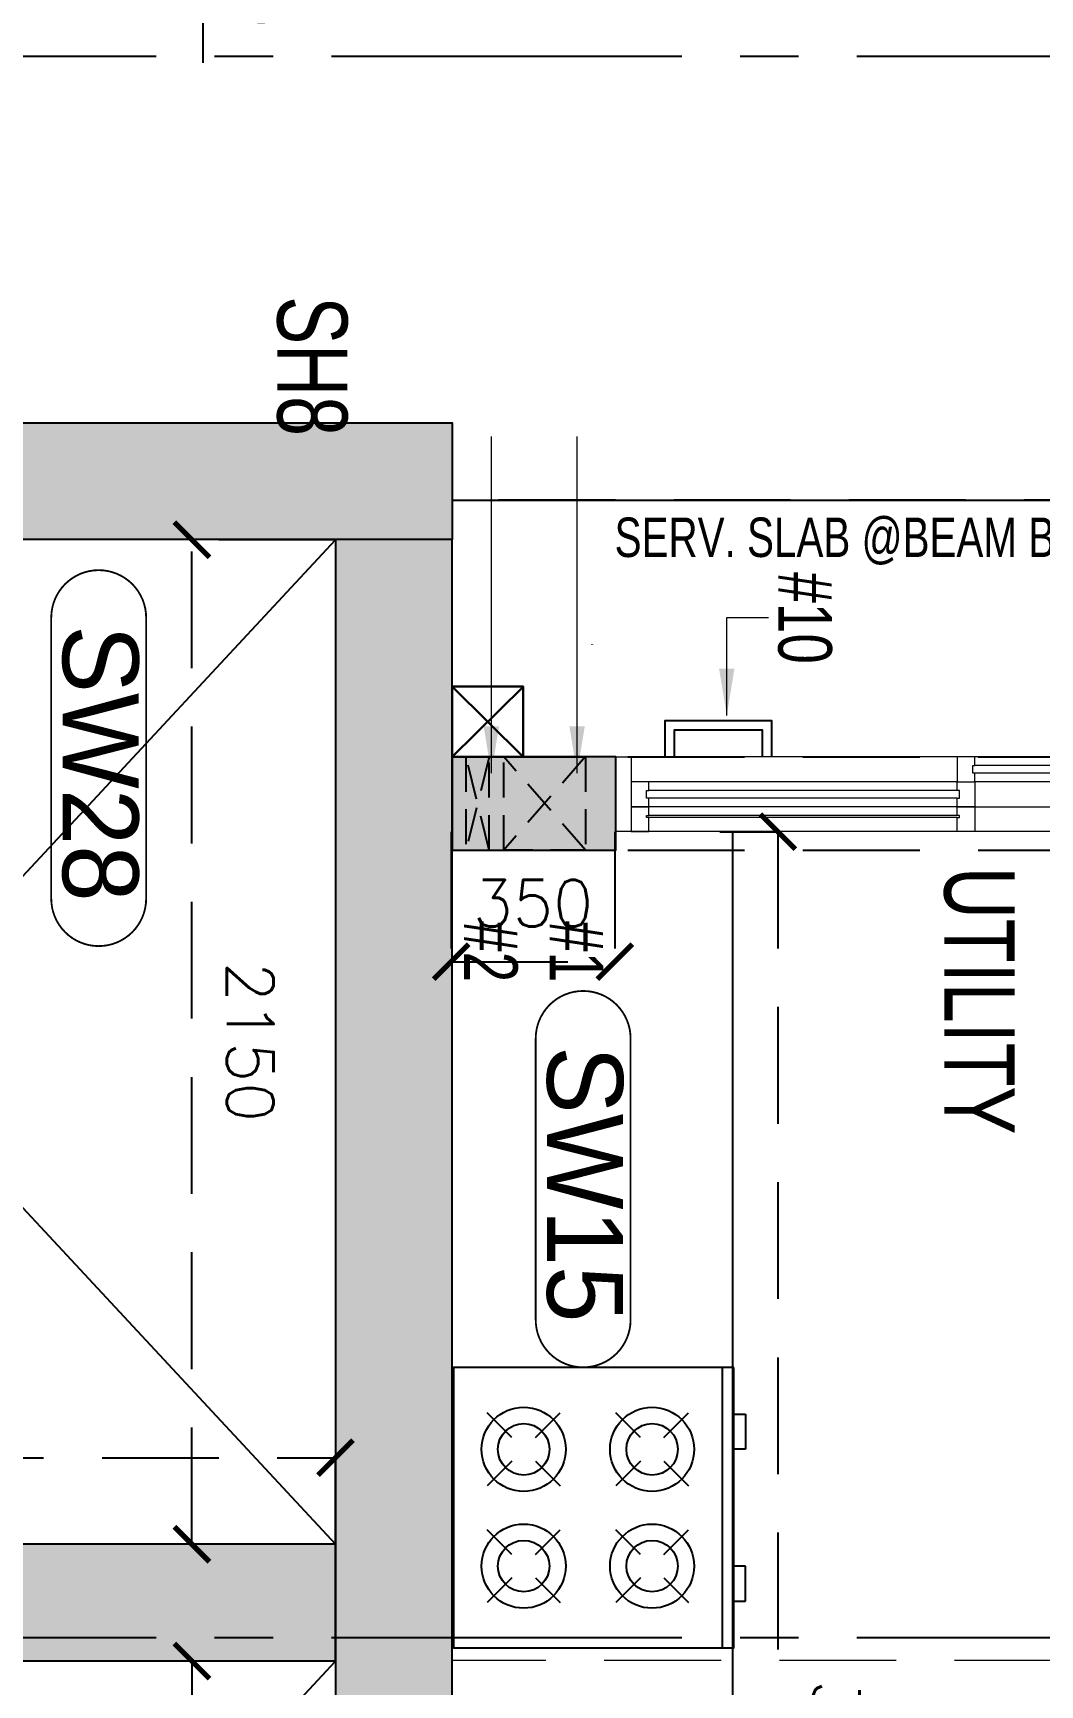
# Model space of a CAD drawing. Header units: millimetres. Extents: x -414464 to 1686, y -90036 to 108605.
# Drawn here: x -104639 to -102483, y -62516 to -58981 of the extents above; entities that cross this region are included whole.
import ezdxf

# ---------------------------------------------------------------- set-up
doc = ezdxf.new("R2010")
doc.units = ezdxf.units.MM
doc.header["$LTSCALE"] = 1000
doc.header["$MEASUREMENT"] = 0
for name, pattern in [('$1$AUDIT_D_120904163729-0', [0]), ('$36$HIDDEN', [0.375, 0.25, -0.125]), ('2BHK-A - BACK$1$HIDDEN', [0.375, 0.25, -0.125]), ('AUDIT_D_120904163729-0', [0]), ('T8 - TYPICAL FLOOR CORE$1$HIDDEN', [0.375, 0.25, -0.125]), ('T8(T9 IS SIMILAR) - DIMENSION & TEXTING$1$AUDIT_D_120904163729-0', [0]), ('T8(T9 IS SIMILAR) - DIMENSION & TEXTING$1$HIDDEN', [0.375, 0.25, -0.125]), ('T8(T9 IS SIMILAR) - DIMENSION & TEXTING$1$T8 - TYPICAL FLOOR CORE$0$( Hidden )', [0.375, 0.25, -0.125]), ('T8(T9 IS SIMILAR)$1$$0$HIDDEN', [0.375, 0.25, -0.125]), ('T8(T9 IS SIMILAR)$1$HIDDEN', [0.375, 0.25, -0.125]), ('T8_REFUGE COLUMNS$1$CENTER2', [1.125, 0.75, -0.125, 0.125, -0.125])]:
    doc.linetypes.add(name, pattern=pattern)
doc.layers.get('0').update_dxf_attribs({"linetype": 'AUDIT_D_120904163729-0'})
for name, color, linetype in [('$0$A-HATCH -160', 251, '$1$AUDIT_D_120904163729-0'), ('$21$A-DIMENSIONS', 2, '$36$HIDDEN'), ('2BHK-A - BACK$1$a-KIT FIX', 251, 'Continuous'), ('a-rcc', 3, 'Continuous'), ('T8 - TYPICAL FLOOR CORE$1$A-DIMENSIONS', 2, 'T8 - TYPICAL FLOOR CORE$1$HIDDEN'), ('T8 - TYPICAL FLOOR CORE$1$A-SLAB SUNK-AC LEDGES', 251, 'T8 - TYPICAL FLOOR CORE$1$HIDDEN'), ('T8 - TYPICAL FLOOR CORE$1$CUT-OUT', 49, 'Continuous'), ('T8(T9 IS SIMILAR) - DIMENSION & TEXTING$1$A-DIMENSIONS', 2, 'T8(T9 IS SIMILAR) - DIMENSION & TEXTING$1$HIDDEN'), ('T8(T9 IS SIMILAR) - DIMENSION & TEXTING$1$A-PLUMBING', 7, 'T8(T9 IS SIMILAR) - DIMENSION & TEXTING$1$AUDIT_D_120904163729-0'), ('T8(T9 IS SIMILAR) - DIMENSION & TEXTING$1$U-TI-TEXT', 7, 'Continuous'), ('T8(T9 IS SIMILAR)$1$$6$a-beam 2', 50, 'Continuous'), ('T8(T9 IS SIMILAR)$1$S-BEAM', 20, 'T8(T9 IS SIMILAR)$1$$0$HIDDEN'), ('T8_REFUGE COLUMNS$1$A-CENTERLINE', 193, 'T8_REFUGE COLUMNS$1$CENTER2'), ('T8_REFUGE COLUMNS$1$A-RCC COLS', 3, 'Continuous'), ('T8_REFUGE COLUMNS$1$A-SHEAR WALL THICKENING', 3, 'Continuous'), ('T8_TYPICAL COLUMNS$1$A-RCC COLS', 3, 'Continuous'), ('T8_TYPICAL COLUMNS$1$A-SHEAR WALL THICKENING', 3, 'Continuous')]:
    doc.layers.add(name, color=color, linetype=linetype)
for name, color, linetype, lineweight in [('2BHK-A - BACK$1$a-Text', 4, 'Continuous', 0), ('2BHK-A - BACK$1$A-WALL- 160', 6, 'Continuous', 30), ('2BHK-A - BACK$1$Window', 4, 'Continuous', 20), ('T8(T9 IS SIMILAR) - DIMENSION & TEXTING$1$a-Text', 4, 'Continuous', 0), ('T8(T9 IS SIMILAR) - DIMENSION & TEXTING$1$R0-18-10-2014-T1-1st Podium Floor Plan$0$Text', 2, 'Continuous', 0), ('T8(T9 IS SIMILAR) - DIMENSION & TEXTING$1$T8 - TYPICAL FLOOR CORE$0$$1$a-Text', 4, 'Continuous', 0), ('T8(T9 IS SIMILAR) - DIMENSION & TEXTING$1$T8 - TYPICAL FLOOR CORE$0$a-Text', 4, 'Continuous', 0), ('T8(T9 IS SIMILAR)$1$D&W', 8, 'Continuous', 25), ('T8(T9 IS SIMILAR)$1$SCPL BEAM', 191, 'T8(T9 IS SIMILAR)$1$$0$HIDDEN', 13), ('T8_REFUGE COLUMNS$1$A-COLUMN NO size reduce', 81, 'Continuous', 25)]:
    doc.layers.add(name, color=color, linetype=linetype, lineweight=lineweight)
doc.layers.add('T8_REFUGE COLUMNS$1$COL-HATCH', color=7, linetype='Continuous', lineweight=25, true_color=0xa3a3a3)
doc.styles.add('2BHK-A - BACK$1$ARIAL ARROW', font='swisscl.ttf')
doc.styles.add('T8 - TYPICAL FLOOR CORE$1$Romans 1', font='romans.shx', dxfattribs={"height": 100})
doc.styles.add('T8(T9 IS SIMILAR) - DIMENSION & TEXTING$1$ARIAL ARROW', font='swisscl.ttf')
doc.styles.add('T8(T9 IS SIMILAR) - DIMENSION & TEXTING$1$Romans 1', font='romans.shx', dxfattribs={"height": 100})
doc.styles.add('T8(T9 IS SIMILAR) - DIMENSION & TEXTING$1$T8 - TYPICAL FLOOR CORE$0$$1$ARIAL ARROW', font='swisscl.ttf')
doc.styles.add('T8(T9 IS SIMILAR) - DIMENSION & TEXTING$1$T8 - TYPICAL FLOOR CORE$0$ARIAL ARROW', font='swisscl.ttf')
doc.styles.add('T8(T9 IS SIMILAR) - DIMENSION & TEXTING$1$Tahoma', font='tahoma.ttf')
doc.styles.add('T8_REFUGE COLUMNS$1$STANDARD', font='GOTHIC.TTF')
doc.dimstyles.new('T8 - TYPICAL FLOOR CORE$1$ALPINE S', dxfattribs={"dimscale": 0, "dimtxt": 100, "dimasz": 75, "dimexe": 0, "dimexo": 0, "dimgap": 75, "dimtad": 1, "dimdec": 0, "dimzin": 0, "dimdsep": 46, "dimtxsty": 'T8 - TYPICAL FLOOR CORE$1$Romans 1', "dimblk": 'T8 - TYPICAL FLOOR CORE$1$_ArchTick', "dimcen": 0.09, "dimclrd": 256, "dimclre": 256, "dimclrt": 7, "dimadec": 0, "dimazin": 0, "dimtfac": 1, "dimtdec": 0, "dimtofl": 0, "dimtmove": 1, "dimatfit": 0, "dimldrblk": 'T8 - TYPICAL FLOOR CORE$1$_Open90', "dimfxl": 1, "dimtolj": 1, "dimtzin": 0, "dimarcsym": 0})
doc.dimstyles.new('T8(T9 IS SIMILAR) - DIMENSION & TEXTING$1$ALPINE S', dxfattribs={"dimscale": 0, "dimtxt": 100, "dimasz": 75, "dimexe": 0, "dimexo": 0, "dimgap": 75, "dimtad": 1, "dimdec": 0, "dimzin": 0, "dimdsep": 46, "dimtxsty": 'T8(T9 IS SIMILAR) - DIMENSION & TEXTING$1$Romans 1', "dimblk": 'T8(T9 IS SIMILAR) - DIMENSION & TEXTING$1$_ArchTick', "dimcen": 0.09, "dimclrd": 256, "dimclre": 256, "dimclrt": 7, "dimadec": 0, "dimazin": 0, "dimtfac": 1, "dimtdec": 0, "dimtofl": 0, "dimtmove": 1, "dimatfit": 0, "dimldrblk": 'T8(T9 IS SIMILAR) - DIMENSION & TEXTING$1$_Open90', "dimfxl": 1, "dimtolj": 1, "dimtzin": 0, "dimarcsym": 0})
doc.dimstyles.new('T8(T9 IS SIMILAR) - DIMENSION & TEXTING$1$SAMATA STD', dxfattribs={"dimtxt": 100, "dimasz": 50, "dimexe": 50, "dimexo": 50, "dimgap": 10, "dimtad": 0, "dimdec": 0, "dimrnd": 5, "dimzin": 0, "dimdsep": 46, "dimtxsty": 'T8(T9 IS SIMILAR) - DIMENSION & TEXTING$1$Tahoma', "dimblk": 'T8(T9 IS SIMILAR) - DIMENSION & TEXTING$1$_Origin2', "dimcen": -50, "dimdle": 50, "dimclrd": 7, "dimclre": 7, "dimclrt": 7, "dimadec": 0, "dimazin": 0, "dimtfac": 1, "dimtdec": 0, "dimtmove": 1, "dimatfit": 3, "dimfxl": 150, "dimtfill": 1, "dimtolj": 1, "dimtzin": 0, "dimlwd": -1, "dimlwe": -1, "dimarcsym": 0})

# ---------------------------------------------------------------- blocks, each defined once
blk = doc.blocks.new('T8_REFUGE COLUMNS$1$A$C277F3394')
at = {"layer": 'T8_REFUGE COLUMNS$1$A-SHEAR WALL THICKENING', "linetype": 'ByBlock', "true_color": 0xa3a3a3}
h = blk.add_hatch(color=253, dxfattribs=at)
h.dxf.hatch_style = 1
h.paths.add_polyline_path([(-4335.5, 8675.2), (-4135.5, 8675.2), (-4135.5, 9025.2), (-4335.5, 9025.2)])
at = {"layer": 'T8_REFUGE COLUMNS$1$A-SHEAR WALL THICKENING', "linetype": 'ByBlock'}
blk.add_lwpolyline([(-4335.5, 8675.2), (-4135.5, 8675.2), (-4135.5, 9025.2), (-4335.5, 9025.2)], close=True, dxfattribs=at)
blk = doc.blocks.new('T8_REFUGE COLUMNS$1$A$C46A13422')
at = {"layer": 'T8_REFUGE COLUMNS$1$A-SHEAR WALL THICKENING', "linetype": 'ByBlock'}
blk.add_blockref('T8_REFUGE COLUMNS$1$A$C277F3394', (-5609.8, -7500), dxfattribs=at)
blk = doc.blocks.new('T8_REFUGE COLUMNS')
at = {"layer": 'T8_REFUGE COLUMNS$1$COL-HATCH', "linetype": 'ByBlock'}
h = blk.add_hatch(color=256, dxfattribs=at)
h.dxf.hatch_style = 1
h.paths.add_polyline_path([(1200042.1, -5713849.9), (1200042.1, -5710549.9), (1205092.1, -5710549.9), (1205092.1, -5712999.9), (1204842.1, -5712999.9), (1204842, -5710799.9), (1200292.1, -5710799.9), (1200292.1, -5713849.9)])
h = blk.add_hatch(color=256, dxfattribs=at)
h.dxf.hatch_style = 1
h.paths.add_polyline_path([(1202442.1, -5712799.9), (1202692.1, -5712799.9), (1202692.1, -5710799.9), (1202442.1, -5710799.9)], flags=17)
at = {"layer": 'T8_REFUGE COLUMNS$1$A-CENTERLINE'}
for p, q in [((1199257.1, -5728808.5), (1199257.1, -5698299.6)), ((1202642.1, -5728808.5), (1202642.1, -5698573.6))]:
    blk.add_line(p, q, dxfattribs=at)
at = {"layer": 'T8_REFUGE COLUMNS$1$A-COLUMN NO size reduce', "linetype": 'ByBlock', "const_width": 3.9}
for points in [[(1201359.7, -5710371, -1), (1201359.7, -5710167.9), (1201962.1, -5710167.9, -1), (1201962.1, -5710371)], [(1200459.1, -5711408.3, -1), (1200459.1, -5711205.1), (1201060.5, -5711205.1, -1), (1201060.5, -5711408.3)]]:
    blk.add_lwpolyline(points, format="xyb", close=True, dxfattribs=at)
at = {"layer": 'T8_REFUGE COLUMNS$1$A-RCC COLS', "linetype": 'ByBlock'}
for points in [[(1200292.1, -5713849.9), (1200042.1, -5713849.9), (1200042.1, -5710549.9), (1200292.1, -5710549.9)], [(1200292.2, -5710799.9), (1204842.1, -5710799.9), (1204842.1, -5710549.9), (1200292.2, -5710549.9)], [(1202442.1, -5712799.9), (1202692.1, -5712799.9), (1202692.1, -5710799.9), (1202442.1, -5710799.9)]]:
    blk.add_lwpolyline(points, close=True, dxfattribs=at)
blk.add_blockref('T8_REFUGE COLUMNS$1$A$C46A13422', (1210702.1, -5711724.9), dxfattribs=at)
at = {"layer": 'T8_REFUGE COLUMNS$1$A-COLUMN NO size reduce', "linetype": 'ByBlock', "char_height": 162.5, "attachment_point": 1, "style": 'T8_REFUGE COLUMNS$1$STANDARD'}
for s, insert in [('SW15', (1201375.9, -5710184.1)), ('SW28', (1200475.3, -5711221.3))]:
    blk.add_mtext_dynamic_manual_height_columns(s, width=444.685, gutter_width=500, heights=[0], dxfattribs=dict(at, insert=insert))
blk = doc.blocks.new('T8_TYPICAL COLUMNS$1$A$C277F3394')
at = {"layer": 'T8_TYPICAL COLUMNS$1$A-SHEAR WALL THICKENING', "linetype": 'ByBlock'}
h = blk.add_hatch(color=31, dxfattribs=at)
h.dxf.hatch_style = 1
h.paths.add_polyline_path([(-4335.5, 8675.2), (-4135.5, 8675.2), (-4135.5, 9025.2), (-4335.5, 9025.2)])
blk.add_lwpolyline([(-4335.5, 8675.2), (-4135.5, 8675.2), (-4135.5, 9025.2), (-4335.5, 9025.2)], close=True, dxfattribs=at)
blk = doc.blocks.new('T8_TYPICAL COLUMNS$1$A$C46A13422')
at = {"layer": 'T8_TYPICAL COLUMNS$1$A-SHEAR WALL THICKENING', "linetype": 'ByBlock'}
blk.add_blockref('T8_TYPICAL COLUMNS$1$A$C277F3394', (-5609.8, -7500), dxfattribs=at)
blk = doc.blocks.new('T8_TYPICAL COLUMNS')
at = {"layer": 'T8_TYPICAL COLUMNS$1$A-RCC COLS', "linetype": 'ByBlock'}
for name, p in [('T8_REFUGE COLUMNS', (0, 0)), ('T8_TYPICAL COLUMNS$1$A$C46A13422', (1210702.1, -5711724.9))]:
    blk.add_blockref(name, p, dxfattribs=at)
blk = doc.blocks.new('2BHK-A - BACK$1$1500')
at = {"layer": '2BHK-A - BACK$1$Window', "color": 1, "lineweight": 13}
for p, q in [((1149540.7, -5694418.8), (1148842.5, -5694418.8)), ((1150239, -5694418.8), (1149578.2, -5694418.8)), ((1148842.5, -5694472.2), (1148842.5, -5694472.2)), ((1149540.7, -5694472.2), (1148880, -5694472.2)), ((1150239, -5694472.2), (1149578.2, -5694472.2)), ((1148842.5, -5694525.5), (1148880, -5694525.5)), ((1149540.7, -5694525.5), (1148880, -5694525.5)), ((1149578.2, -5694525.5), (1150276.5, -5694525.5)), ((1150276.5, -5694578.8), (1148842.5, -5694578.8)), ((1149540.7, -5694578.8), (1148880, -5694578.8))]:
    blk.add_line(p, q, dxfattribs=at)
at = {"layer": '2BHK-A - BACK$1$Window', "color": 5, "lineweight": 13}
for p, q in [((1150239, -5694437.4), (1149578.2, -5694437.4)), ((1150239, -5694453.6), (1149578.2, -5694453.6)), ((1149540.7, -5694490.7), (1148880, -5694490.7)), ((1149540.7, -5694506.9), (1148880, -5694506.9)), ((1149540.7, -5694544.1), (1148880, -5694544.1)), ((1149540.7, -5694548.6), (1148880, -5694548.6))]:
    blk.add_line(p, q, dxfattribs=at)
at = {"layer": '2BHK-A - BACK$1$Window', "color": 4, "lineweight": 13}
for points in [[(1148842.5, -5694578.8), (1148809.5, -5694578.8), (1148809.5, -5694418.8), (1148842.5, -5694418.8)], [(1149578.2, -5694437.4), (1149578.2, -5694418.8), (1149540.7, -5694418.8), (1149540.7, -5694472.2), (1149578.2, -5694472.2), (1149578.2, -5694453.6), (1149573.7, -5694453.6), (1149573.7, -5694437.4)], [(1150239, -5694437.4), (1150239, -5694418.8), (1150276.5, -5694418.8), (1150276.5, -5694472.2), (1150239, -5694472.2), (1150239, -5694453.6), (1150243.5, -5694453.6), (1150243.5, -5694437.4)], [(1150309.5, -5694418.8), (1150276.5, -5694418.8), (1150276.5, -5694578.8), (1150309.5, -5694578.8)], [(1148880, -5694490.7), (1148880, -5694472.2), (1148842.5, -5694472.2), (1148842.5, -5694525.5), (1148880, -5694525.5), (1148880, -5694506.9), (1148875.5, -5694506.9), (1148875.5, -5694490.7)], [(1149540.7, -5694490.7), (1149540.7, -5694472.2), (1149578.2, -5694472.2), (1149578.2, -5694525.5), (1149540.7, -5694525.5), (1149540.7, -5694506.9), (1149545.2, -5694506.9), (1149545.2, -5694490.7)], [(1148880, -5694544.1), (1148880, -5694525.5), (1148842.5, -5694525.5), (1148842.5, -5694578.8), (1148880, -5694578.8), (1148880, -5694548.6), (1148875.5, -5694548.6), (1148875.5, -5694544.1)], [(1149540.7, -5694544.1), (1149540.7, -5694525.5), (1149578.2, -5694525.5), (1149578.2, -5694578.8), (1149540.7, -5694578.8), (1149540.7, -5694548.6), (1149545.2, -5694548.6), (1149545.2, -5694544.1)]]:
    blk.add_lwpolyline(points, close=True, dxfattribs=at)
blk = doc.blocks.new('2BHK-A - BACK$1$RANGE-flat-1')
at = {"color": 0, "linetype": 'ByBlock'}
for p, q in [((-575, -600), (-575, 0)), ((-600, -100), (-625, -100)), ((-625, -100), (-625, -175)), ((-450, -150), (-502.8, -97.2)), ((-400, -150), (-347.2, -97.2)), ((-175, -150), (-227.8, -97.2)), ((-125, -150), (-72.2, -97.2)), ((-625, -175), (-600, -175)), ((-450, -200), (-502.8, -252.8)), ((-400, -200), (-347.2, -252.8)), ((-175, -200), (-227.8, -252.8)), ((-125, -200), (-72.2, -252.8)), ((-450, -400), (-502.8, -347.2)), ((-400, -400), (-347.2, -347.2)), ((-175, -400), (-227.8, -347.2)), ((-125, -400), (-72.2, -347.2)), ((-625, -425), (-600, -425)), ((-625, -500), (-625, -425)), ((-450, -450), (-502.8, -502.8)), ((-400, -450), (-347.2, -502.8)), ((-175, -450), (-227.8, -502.8)), ((-125, -450), (-72.2, -502.8)), ((-600, -500), (-625, -500))]:
    blk.add_line(p, q, dxfattribs=at)
blk.add_lwpolyline([(-600, -600), (0, -600), (0, 0), (-600, 0)], close=True, dxfattribs=at)
for centre, radius in [((-425, -175), 90), ((-150, -175), 90), ((-425, -175), 55), ((-150, -175), 55), ((-425, -425), 90), ((-150, -425), 90), ((-425, -425), 55), ((-150, -425), 55)]:
    blk.add_circle(centre, radius, dxfattribs=at)
blk = doc.blocks.new('2BHK-A - BACK')
at = {"linetype": '2BHK-A - BACK$1$HIDDEN', "ltscale": 0.3}
for p, q in [((1200756.6, -5710264.4), (1200956.7, -5710439.4, 0.6)), ((1200956.7, -5710264.4, 0.6), (1200756.7, -5710439.4)), ((1200756.7, -5710470.4), (1200956.7, -5710520.4)), ((1200956.7, -5710470.4), (1200756.7, -5710520.4))]:
    blk.add_line(p, q, dxfattribs=at)
at = {"linetype": 'ByBlock'}
for points in [[(1200756.7, -5710094.1), (1200679, -5710094.1), (1200679, -5709865.9), (1200756.7, -5709865.9)], [(1200756.7, -5710074.1), (1200699, -5710074.1), (1200699, -5709885.9), (1200756.7, -5709885.9)]]:
    blk.add_lwpolyline(points, dxfattribs=at)
at = {"linetype": '2BHK-A - BACK$1$HIDDEN', "ltscale": 0.3}
for points in [[(1200956.7, -5710439.4), (1200756.7, -5710439.4), (1200756.7, -5710264.4), (1200956.7, -5710264.4)], [(1200756.7, -5710520.4), (1200956.7, -5710520.4), (1200956.7, -5710470.4), (1200756.7, -5710470.4)]]:
    blk.add_lwpolyline(points, close=True, dxfattribs=at)
at = {"layer": '2BHK-A - BACK$1$a-KIT FIX', "color": 1}
blk.add_line((1200917.1, -5709949.5), (1203922.1, -5709949.5), dxfattribs=at)
at = {"layer": '2BHK-A - BACK$1$A-WALL- 160', "color": 5, "linetype": '2BHK-A - BACK$1$HIDDEN', "ltscale": 0.3}
blk.add_line((1200757.1, -5710024.2), (1200757.2, -5710024.2), dxfattribs=at)
at = {"layer": '2BHK-A - BACK$1$A-WALL- 160', "color": 5, "ltscale": 0.3}
for p, q in [((1200516.2, -5710250.2), (1200516.3, -5710250.2)), ((1200607.2, -5710549.4), (1200756.7, -5710397.7, 0.6)), ((1200756.7, -5710549.6, 0), (1200607.2, -5710397.7, 0.6))]:
    blk.add_line(p, q, dxfattribs=at)
blk.add_lwpolyline([(1200756.7, -5710397.7), (1200756.7, -5710549.6), (1200606.7, -5710549.6), (1200606.7, -5710397.7)], close=True, dxfattribs=at)
at = {"layer": '2BHK-A - BACK$1$a-KIT FIX', "extrusion": (0, 0, -1), "xscale": -1, "zscale": -1, "rotation": 90}
blk.add_blockref('2BHK-A - BACK$1$RANGE-flat-1', (-1202664.2, -5710546.8), dxfattribs=at)
at = {"layer": '2BHK-A - BACK$1$A-WALL- 160', "linetype": 'ByBlock', "rotation": 90}
blk.add_blockref('2BHK-A - BACK$1$1500', (-4493661.7, -6859009), dxfattribs=at)
at = {"layer": '2BHK-A - BACK$1$a-Text', "style": '2BHK-A - BACK$1$ARIAL ARROW'}
blk.add_text('UTILITY', height=150, dxfattribs=at).set_placement((1200992.7, -5709495.2))
blk = doc.blocks.new('T8 - TYPICAL FLOOR CORE$1$_ArchTick')
at = {"color": 0, "linetype": 'ByBlock', "const_width": 0.15}
blk.add_lwpolyline([(-0.5, -0.5), (0.5, 0.5)], dxfattribs=at)
blk = doc.blocks.new('*D4659')
at = {"layer": 'T8 - TYPICAL FLOOR CORE$1$A-DIMENSIONS', "linetype": 'T8 - TYPICAL FLOOR CORE$1$HIDDEN', "lineweight": -2, "transparency": 16777216}
for p, q in [((1202442.4, -5710799.7), (1202257.1, -5710799.7)), ((1202442.4, -5712799.6), (1202257.1, -5712799.6))]:
    blk.add_line(p, q, dxfattribs=at)
at = {"layer": 'T8 - TYPICAL FLOOR CORE$1$A-DIMENSIONS', "lineweight": -2, "transparency": 16777216}
blk.add_line((1202257.1, -5712799.6), (1202257.1, -5710799.7), dxfattribs=at)
at = {"layer": 'T8 - TYPICAL FLOOR CORE$1$A-DIMENSIONS', "linetype": 'ByBlock', "lineweight": -2, "transparency": 16777216, "xscale": 75, "yscale": 75, "zscale": 75}
for p, rotation in [((1202257.1, -5710799.7), 90), ((1202257.1, -5712799.6), 270)]:
    blk.add_blockref('T8 - TYPICAL FLOOR CORE$1$_ArchTick', p, dxfattribs=dict(at, rotation=rotation))
at = {"layer": 'T8 - TYPICAL FLOOR CORE$1$A-DIMENSIONS', "color": 7, "linetype": 'ByBlock', "transparency": 16777216, "insert": (1202132.1, -5711799.6), "char_height": 100, "attachment_point": 5, "rotation": 90, "style": 'T8 - TYPICAL FLOOR CORE$1$Romans 1'}
blk.add_mtext('\\A1;2000', dxfattribs=at)
blk = doc.blocks.new('T8 - TYPICAL FLOOR CORE$1$_Open90')
at = {"color": 0, "linetype": 'ByBlock', "lineweight": -2}
for p, q in [((-0.5, 0.5), (0, 0)), ((0, 0), (-1, 0)), ((0, 0), (-0.5, -0.5))]:
    blk.add_line(p, q, dxfattribs=at)
blk = doc.blocks.new('*D4660')
at = {"layer": 'T8 - TYPICAL FLOOR CORE$1$A-DIMENSIONS', "linetype": 'T8 - TYPICAL FLOOR CORE$1$HIDDEN', "lineweight": -2, "transparency": 16777216}
for p, q in [((1200292.4, -5710799.7), (1200292.4, -5711107.1)), ((1202442.4, -5710799.7), (1202442.4, -5711107.1))]:
    blk.add_line(p, q, dxfattribs=at)
at = {"layer": 'T8 - TYPICAL FLOOR CORE$1$A-DIMENSIONS', "lineweight": -2, "transparency": 16777216}
blk.add_line((1202442.4, -5711107.1), (1200292.4, -5711107.1), dxfattribs=at)
at = {"layer": 'T8 - TYPICAL FLOOR CORE$1$A-DIMENSIONS', "linetype": 'ByBlock', "lineweight": -2, "transparency": 16777216, "xscale": 75, "yscale": 75, "zscale": 75, "rotation": 180}
blk.add_blockref('T8 - TYPICAL FLOOR CORE$1$_ArchTick', (1200292.4, -5711107.1), dxfattribs=at)
at = {"layer": 'T8 - TYPICAL FLOOR CORE$1$A-DIMENSIONS', "linetype": 'ByBlock', "lineweight": -2, "transparency": 16777216, "xscale": 75, "yscale": 75, "zscale": 75}
blk.add_blockref('T8 - TYPICAL FLOOR CORE$1$_ArchTick', (1202442.4, -5711107.1), dxfattribs=at)
at = {"layer": 'T8 - TYPICAL FLOOR CORE$1$A-DIMENSIONS', "color": 7, "linetype": 'ByBlock', "transparency": 16777216, "insert": (1201367.4, -5710982.1), "char_height": 100, "attachment_point": 5, "style": 'T8 - TYPICAL FLOOR CORE$1$Romans 1'}
blk.add_mtext('\\A1;2150', dxfattribs=at)
blk = doc.blocks.new('*D4661')
at = {"layer": 'T8 - TYPICAL FLOOR CORE$1$A-DIMENSIONS', "linetype": 'T8 - TYPICAL FLOOR CORE$1$HIDDEN', "lineweight": -2, "transparency": 16777216}
for p, q in [((1202692.4, -5710799.7), (1202692.4, -5711107.1)), ((1204842.3, -5710799.5), (1204842.3, -5711107.1))]:
    blk.add_line(p, q, dxfattribs=at)
at = {"layer": 'T8 - TYPICAL FLOOR CORE$1$A-DIMENSIONS', "lineweight": -2, "transparency": 16777216}
blk.add_line((1202692.4, -5711107.1), (1204842.3, -5711107.1), dxfattribs=at)
at = {"layer": 'T8 - TYPICAL FLOOR CORE$1$A-DIMENSIONS', "linetype": 'ByBlock', "lineweight": -2, "transparency": 16777216, "xscale": 75, "yscale": 75, "zscale": 75, "rotation": 180}
blk.add_blockref('T8 - TYPICAL FLOOR CORE$1$_ArchTick', (1202692.4, -5711107.1), dxfattribs=at)
at = {"layer": 'T8 - TYPICAL FLOOR CORE$1$A-DIMENSIONS', "linetype": 'ByBlock', "lineweight": -2, "transparency": 16777216, "xscale": 75, "yscale": 75, "zscale": 75}
blk.add_blockref('T8 - TYPICAL FLOOR CORE$1$_ArchTick', (1204842.3, -5711107.1), dxfattribs=at)
at = {"layer": 'T8 - TYPICAL FLOOR CORE$1$A-DIMENSIONS', "color": 7, "linetype": 'ByBlock', "transparency": 16777216, "insert": (1203767.4, -5710982.1), "char_height": 100, "attachment_point": 5, "style": 'T8 - TYPICAL FLOOR CORE$1$Romans 1'}
blk.add_mtext('\\A1;2150', dxfattribs=at)
blk = doc.blocks.new('T8(T9 IS SIMILAR) - DIMENSION & TEXTING$1$_ArchTick')
at = {"color": 0, "linetype": 'ByBlock', "const_width": 0.15}
blk.add_lwpolyline([(-0.5, -0.5), (0.5, 0.5)], dxfattribs=at)
blk = doc.blocks.new('*D1555')
at = {"layer": 'T8(T9 IS SIMILAR) - DIMENSION & TEXTING$1$A-DIMENSIONS', "linetype": 'T8(T9 IS SIMILAR) - DIMENSION & TEXTING$1$HIDDEN', "lineweight": -2, "transparency": 16777216}
for p, q in [((1200917.3, -5709976.5), (1200917.3, -5709852.6)), ((1204892.3, -5709976.5), (1204892.3, -5709852.6))]:
    blk.add_line(p, q, dxfattribs=at)
at = {"layer": 'T8(T9 IS SIMILAR) - DIMENSION & TEXTING$1$A-DIMENSIONS', "lineweight": -2, "transparency": 16777216}
blk.add_line((1200917.3, -5709852.6), (1204892.3, -5709852.6), dxfattribs=at)
at = {"layer": 'T8(T9 IS SIMILAR) - DIMENSION & TEXTING$1$A-DIMENSIONS', "linetype": 'ByBlock', "lineweight": -2, "transparency": 16777216, "xscale": 75, "yscale": 75, "zscale": 75, "rotation": 180}
blk.add_blockref('T8(T9 IS SIMILAR) - DIMENSION & TEXTING$1$_ArchTick', (1200917.3, -5709852.6), dxfattribs=at)
at = {"layer": 'T8(T9 IS SIMILAR) - DIMENSION & TEXTING$1$A-DIMENSIONS', "linetype": 'ByBlock', "lineweight": -2, "transparency": 16777216, "xscale": 75, "yscale": 75, "zscale": 75}
blk.add_blockref('T8(T9 IS SIMILAR) - DIMENSION & TEXTING$1$_ArchTick', (1204892.3, -5709852.6), dxfattribs=at)
at = {"layer": 'T8(T9 IS SIMILAR) - DIMENSION & TEXTING$1$A-DIMENSIONS', "color": 7, "linetype": 'ByBlock', "transparency": 16777216, "insert": (1202904.8, -5709727.6), "char_height": 100, "attachment_point": 5, "style": 'T8(T9 IS SIMILAR) - DIMENSION & TEXTING$1$Romans 1'}
blk.add_mtext('\\A1;3975', dxfattribs=at)
blk = doc.blocks.new('T8(T9 IS SIMILAR) - DIMENSION & TEXTING$1$_Open90')
at = {"color": 0, "linetype": 'ByBlock', "lineweight": -2}
for p, q in [((-0.5, 0.5), (0, 0)), ((0, 0), (-1, 0)), ((0, 0), (-0.5, -0.5))]:
    blk.add_line(p, q, dxfattribs=at)
blk = doc.blocks.new('*D1556')
at = {"layer": 'T8(T9 IS SIMILAR) - DIMENSION & TEXTING$1$A-DIMENSIONS', "linetype": 'T8(T9 IS SIMILAR) - DIMENSION & TEXTING$1$HIDDEN', "lineweight": -2, "transparency": 16777216}
for p, q in [((1200917.3, -5710201.7), (1201195.5, -5710201.7)), ((1200917.3, -5710551.9), (1201195.5, -5710551.9))]:
    blk.add_line(p, q, dxfattribs=at)
at = {"layer": 'T8(T9 IS SIMILAR) - DIMENSION & TEXTING$1$A-DIMENSIONS', "lineweight": -2, "transparency": 16777216}
blk.add_line((1201195.5, -5710551.9), (1201195.5, -5710201.7), dxfattribs=at)
at = {"layer": 'T8(T9 IS SIMILAR) - DIMENSION & TEXTING$1$A-DIMENSIONS', "linetype": 'ByBlock', "lineweight": -2, "transparency": 16777216, "xscale": 75, "yscale": 75, "zscale": 75}
for p, rotation in [((1201195.5, -5710201.7), 90), ((1201195.5, -5710551.9), 270)]:
    blk.add_blockref('T8(T9 IS SIMILAR) - DIMENSION & TEXTING$1$_ArchTick', p, dxfattribs=dict(at, rotation=rotation))
at = {"layer": 'T8(T9 IS SIMILAR) - DIMENSION & TEXTING$1$A-DIMENSIONS', "color": 7, "linetype": 'ByBlock', "transparency": 16777216, "insert": (1201070.5, -5710376.8), "char_height": 100, "attachment_point": 5, "rotation": 90, "style": 'T8(T9 IS SIMILAR) - DIMENSION & TEXTING$1$Romans 1'}
blk.add_mtext('\\A1;350', dxfattribs=at)
blk = doc.blocks.new('*D439')
at = {"layer": 'T8(T9 IS SIMILAR) - DIMENSION & TEXTING$1$U-TI-TEXT', "lineweight": -2, "transparency": 16777216}
for p, q in [((-8636.5, 2627.9), (-8587.7, 2790.4)), ((-8587.7, 2790.4), (-8180.6, 2790.4)), ((-8784.6, 2627.9), (-8859.6, 2627.9)), ((-8488.4, 2627.9), (-8784.6, 2627.9)), ((-8488.4, 2627.9), (-8413.4, 2627.9))]:
    blk.add_line(p, q, dxfattribs=at)
at = {"layer": 'T8(T9 IS SIMILAR) - DIMENSION & TEXTING$1$U-TI-TEXT', "linetype": 'T8(T9 IS SIMILAR) - DIMENSION & TEXTING$1$T8 - TYPICAL FLOOR CORE$0$( Hidden )', "lineweight": -2, "transparency": 16777216}
for p, q in [((-8784.6, 2625.9), (-8784.6, 2627.9)), ((-8488.4, 2625.9), (-8488.4, 2627.9))]:
    blk.add_line(p, q, dxfattribs=at)
at = {"layer": 'T8(T9 IS SIMILAR) - DIMENSION & TEXTING$1$U-TI-TEXT', "linetype": 'ByBlock', "lineweight": -2, "transparency": 16777216, "xscale": 75, "yscale": 75, "zscale": 75}
blk.add_blockref('T8(T9 IS SIMILAR) - DIMENSION & TEXTING$1$_ArchTick', (-8784.6, 2627.9), dxfattribs=at)
at = {"layer": 'T8(T9 IS SIMILAR) - DIMENSION & TEXTING$1$U-TI-TEXT', "linetype": 'ByBlock', "lineweight": -2, "transparency": 16777216, "xscale": 75, "yscale": 75, "zscale": 75, "rotation": 180}
blk.add_blockref('T8(T9 IS SIMILAR) - DIMENSION & TEXTING$1$_ArchTick', (-8488.4, 2627.9), dxfattribs=at)
at = {"layer": 'T8(T9 IS SIMILAR) - DIMENSION & TEXTING$1$U-TI-TEXT', "color": 7, "linetype": 'ByBlock', "transparency": 16777216, "insert": (-8384.2, 2915.4), "char_height": 100, "attachment_point": 5, "style": 'T8(T9 IS SIMILAR) - DIMENSION & TEXTING$1$Romans 1', "bg_fill": 3, "box_fill_scale": 1.25, "bg_fill_color": 256, "bg_fill_true_color": 13158600, "bg_fill_transparency": 0}
blk.add_mtext('\\A1;300', dxfattribs=at)
blk = doc.blocks.new('T8(T9 IS SIMILAR) - DIMENSION & TEXTING$1$_Origin2')
at = {"color": 0, "linetype": 'ByBlock', "lineweight": -2}
blk.add_line((-0.5, 0), (-1, 0), dxfattribs=at)
for radius in [0.5, 0.25]:
    blk.add_circle((0, 0), radius, dxfattribs=at)
blk = doc.blocks.new('T8 - TYPICAL FLOOR CORE')
at = {"layer": 'T8 - TYPICAL FLOOR CORE$1$A-SLAB SUNK-AC LEDGES', "linetype": 'ByBlock'}
blk.add_line((1200207.4, -5710549.9), (1200207.4, -5708700.5), dxfattribs=at)
at = {"layer": 'T8 - TYPICAL FLOOR CORE$1$CUT-OUT'}
for p, q in [((1202442.4, -5712799.6), (1200292.4, -5710799.6)), ((1200292.4, -5712799.6), (1202442.4, -5710799.7)), ((1204842.3, -5712799.6), (1202692.4, -5710799.7))]:
    blk.add_line(p, q, dxfattribs=at)
at = {"layer": 'T8 - TYPICAL FLOOR CORE$1$A-DIMENSIONS', "linetype": 'ByBlock'}
dim = blk.add_linear_dim(base=(1202257.1, -5710799.7), p1=(1202442.4, -5712799.6), p2=(1202442.4, -5710799.7), angle=90, dimstyle='T8 - TYPICAL FLOOR CORE$1$ALPINE S', override={"dimscale": 1, "dimfxl": 5, "dimarcsym": 1}, dxfattribs=at)
dim.commit()
dim.dimension.update_dxf_attribs({"geometry": '*D4659', "text_midpoint": (1202132.1, -5711799.6)})
for base, p1, p2, picture, middle in [((1200292.4, -5711107.1), (1202442.4, -5710799.7), (1200292.4, -5710799.7), '*D4660', (1201367.4, -5710982.1)), ((1204842.3, -5711107.1), (1202692.4, -5710799.7), (1204842.3, -5710799.5), '*D4661', (1203767.4, -5710982.1))]:
    dim = blk.add_linear_dim(base=base, p1=p1, p2=p2, dimstyle='T8 - TYPICAL FLOOR CORE$1$ALPINE S', override={"dimscale": 1, "dimfxl": 5, "dimarcsym": 1}, dxfattribs=at)
    dim.commit()
    dim.dimension.update_dxf_attribs({"geometry": picture, "text_midpoint": middle})
blk = doc.blocks.new('T8(T9 IS SIMILAR) - DIMENSION & TEXTING$1$A$C77D62699')
at = {"layer": 'T8(T9 IS SIMILAR) - DIMENSION & TEXTING$1$U-TI-TEXT', "linetype": 'ByBlock'}
dim = blk.add_linear_dim(base=(-8784.6, 2627.9), p1=(-8488.4, 2234, 1.1), p2=(-8784.6, 2234, 0.6), text='300', dimstyle='T8(T9 IS SIMILAR) - DIMENSION & TEXTING$1$ALPINE S', override={"dimscale": 1, "dimfxl": 2, "dimfxlon": 1, "dimtfill": 1, "dimarcsym": 1}, dxfattribs=at)
dim.commit()
dim.dimension.update_dxf_attribs({"geometry": '*D439', "text_midpoint": (-8512.7, 2915.4)})
blk = doc.blocks.new('T8(T9 IS SIMILAR) - DIMENSION & TEXTING')
at = {"layer": 'T8(T9 IS SIMILAR) - DIMENSION & TEXTING$1$T8 - TYPICAL FLOOR CORE$0$$1$a-Text', "style": 'T8(T9 IS SIMILAR) - DIMENSION & TEXTING$1$T8 - TYPICAL FLOOR CORE$0$$1$ARIAL ARROW'}
blk.add_text('SERV. SLAB @BEAM BOTTOM', height=84.375, rotation=90, dxfattribs=at).set_placement((1200329.3, -5710202.1, 0))
at = {"layer": 'T8(T9 IS SIMILAR) - DIMENSION & TEXTING$1$T8 - TYPICAL FLOOR CORE$0$a-Text', "linetype": 'ByBlock', "insert": (1200070.4, -5710926.3), "char_height": 150, "width": 3499.366, "attachment_point": 9, "style": 'T8(T9 IS SIMILAR) - DIMENSION & TEXTING$1$T8 - TYPICAL FLOOR CORE$0$ARIAL ARROW'}
blk.add_mtext('SH8', dxfattribs=at)
at = {"layer": 'T8(T9 IS SIMILAR) - DIMENSION & TEXTING$1$A-PLUMBING', "linetype": 'ByBlock'}
blk.add_blockref('T8(T9 IS SIMILAR) - DIMENSION & TEXTING$1$A$C77D62699', (1207452.3, -5713874), dxfattribs=at)
at = {"layer": 'T8(T9 IS SIMILAR) - DIMENSION & TEXTING$1$a-Text', "style": 'T8(T9 IS SIMILAR) - DIMENSION & TEXTING$1$ARIAL ARROW'}
blk.add_text('UTILITY', height=150, dxfattribs=at).set_placement((1200992.8, -5709496.3))
at = {"layer": 'T8(T9 IS SIMILAR) - DIMENSION & TEXTING$1$R0-18-10-2014-T1-1st Podium Floor Plan$0$Text', "linetype": 'ByBlock', "style": 'T8(T9 IS SIMILAR) - DIMENSION & TEXTING$1$ARIAL ARROW'}
blk.add_text('#10', height=114.75, dxfattribs=at).set_placement((1200361.9, -5709851.6))
at = {"layer": 'T8(T9 IS SIMILAR) - DIMENSION & TEXTING$1$R0-18-10-2014-T1-1st Podium Floor Plan$0$Text', "char_height": 114.75, "width": 1361.984, "attachment_point": 9, "style": 'T8(T9 IS SIMILAR) - DIMENSION & TEXTING$1$ARIAL ARROW'}
for s, insert in [('#1', (1201239.4, -5710340.9, 0)), ('#2', (1201239.4, -5710524.5, 0))]:
    blk.add_mtext(s, dxfattribs=dict(at, insert=insert))
at = {"layer": 'T8(T9 IS SIMILAR) - DIMENSION & TEXTING$1$A-DIMENSIONS', "linetype": 'ByBlock'}
dim = blk.add_linear_dim(base=(1204892.3, -5709852.6), p1=(1200917.3, -5709976.5), p2=(1204892.3, -5709976.5), dimstyle='T8(T9 IS SIMILAR) - DIMENSION & TEXTING$1$ALPINE S', override={"dimscale": 1, "dimfxl": 5, "dimarcsym": 1}, dxfattribs=at)
dim.commit()
dim.dimension.update_dxf_attribs({"geometry": '*D1555', "text_midpoint": (1202904.8, -5709727.6)})
dim = blk.add_linear_dim(base=(1201195.5, -5710201.7), p1=(1200917.3, -5710551.9), p2=(1200917.3, -5710201.7), angle=270, dimstyle='T8(T9 IS SIMILAR) - DIMENSION & TEXTING$1$ALPINE S', override={"dimscale": 1, "dimfxl": 5, "dimarcsym": 1}, dxfattribs=at)
dim.commit()
dim.dimension.update_dxf_attribs({"geometry": '*D1556', "text_midpoint": (1201195.5, -5710376.8), "dimtype": 128})
at = {"layer": 'T8(T9 IS SIMILAR) - DIMENSION & TEXTING$1$R0-18-10-2014-T1-1st Podium Floor Plan$0$Text'}
for points in [[(1200668.4, -5709961.9), (1200458.6, -5709962), (1200458.6, -5709872.7)], [(1200791.8, -5710282.4), (1200162.1, -5710282.4), (1200071.1, -5710282.4)], [(1200791.8, -5710466), (1200162.1, -5710466), (1200071.1, -5710466)]]:
    blk.add_leader(points, dimstyle='T8(T9 IS SIMILAR) - DIMENSION & TEXTING$1$SAMATA STD', override={"dimscale": 1, "dimasz": 100, "dimclrd": 2, "dimfxlon": 1, "dimarcsym": 1}, dxfattribs=at)
blk = doc.blocks.new('T8(T9 IS SIMILAR)')
at = {"layer": 'T8(T9 IS SIMILAR)$1$D&W', "linetype": 'ByBlock'}
blk.add_blockref('2BHK-A - BACK', (0, 0), dxfattribs=at)
blk.add_blockref('T8 - TYPICAL FLOOR CORE', (0, 0), dxfattribs=at)
blk.add_blockref('T8_TYPICAL COLUMNS', (0, 0), dxfattribs=at)
at = {"layer": 'T8(T9 IS SIMILAR)$1$$6$a-beam 2', "linetype": 'ByBlock'}
blk.add_blockref('T8(T9 IS SIMILAR) - DIMENSION & TEXTING', (0, 0), dxfattribs=at)
at = {"layer": 'T8(T9 IS SIMILAR)$1$S-BEAM'}
for p, q in [((1200756.8, -5710548.8, 0), (1200756.7, -5708098.7, -0.7)), ((1200956.8, -5710548.8, 0), (1200956.7, -5708098.7, -0.7)), ((1200207.4, -5708700.5), (1200208, -5710548.8, 0))]:
    blk.add_line(p, q, dxfattribs=at)
at = {"layer": 'T8(T9 IS SIMILAR)$1$SCPL BEAM', "linetype": 'T8(T9 IS SIMILAR)$1$HIDDEN'}
blk.add_line((1202691.2, -5708099.1), (1202691.1, -5710549.1), dxfattribs=at)
blk = doc.blocks.new('A$C48506478')
at = {"layer": '$21$A-DIMENSIONS', "linetype": 'ByBlock'}
blk.add_blockref('T8(T9 IS SIMILAR)', (-1195542.6, 5727884.6), dxfattribs=at)
at = {"layer": '$0$A-HATCH -160', "linetype": 'ByBlock'}
blk.add_blockref('T8(T9 IS SIMILAR) - DIMENSION & TEXTING', (-1195542.6, 5727884.6), dxfattribs=at)

msp = doc.modelspace()

# ---------------------------------------------------------------- block references
at = {"layer": 'a-rcc', "linetype": 'ByBlock', "rotation": 270}
msp.add_blockref('A$C48506478', (-121076, -55315.3, 0), dxfattribs=at)

doc.saveas('drawing.dxf')
